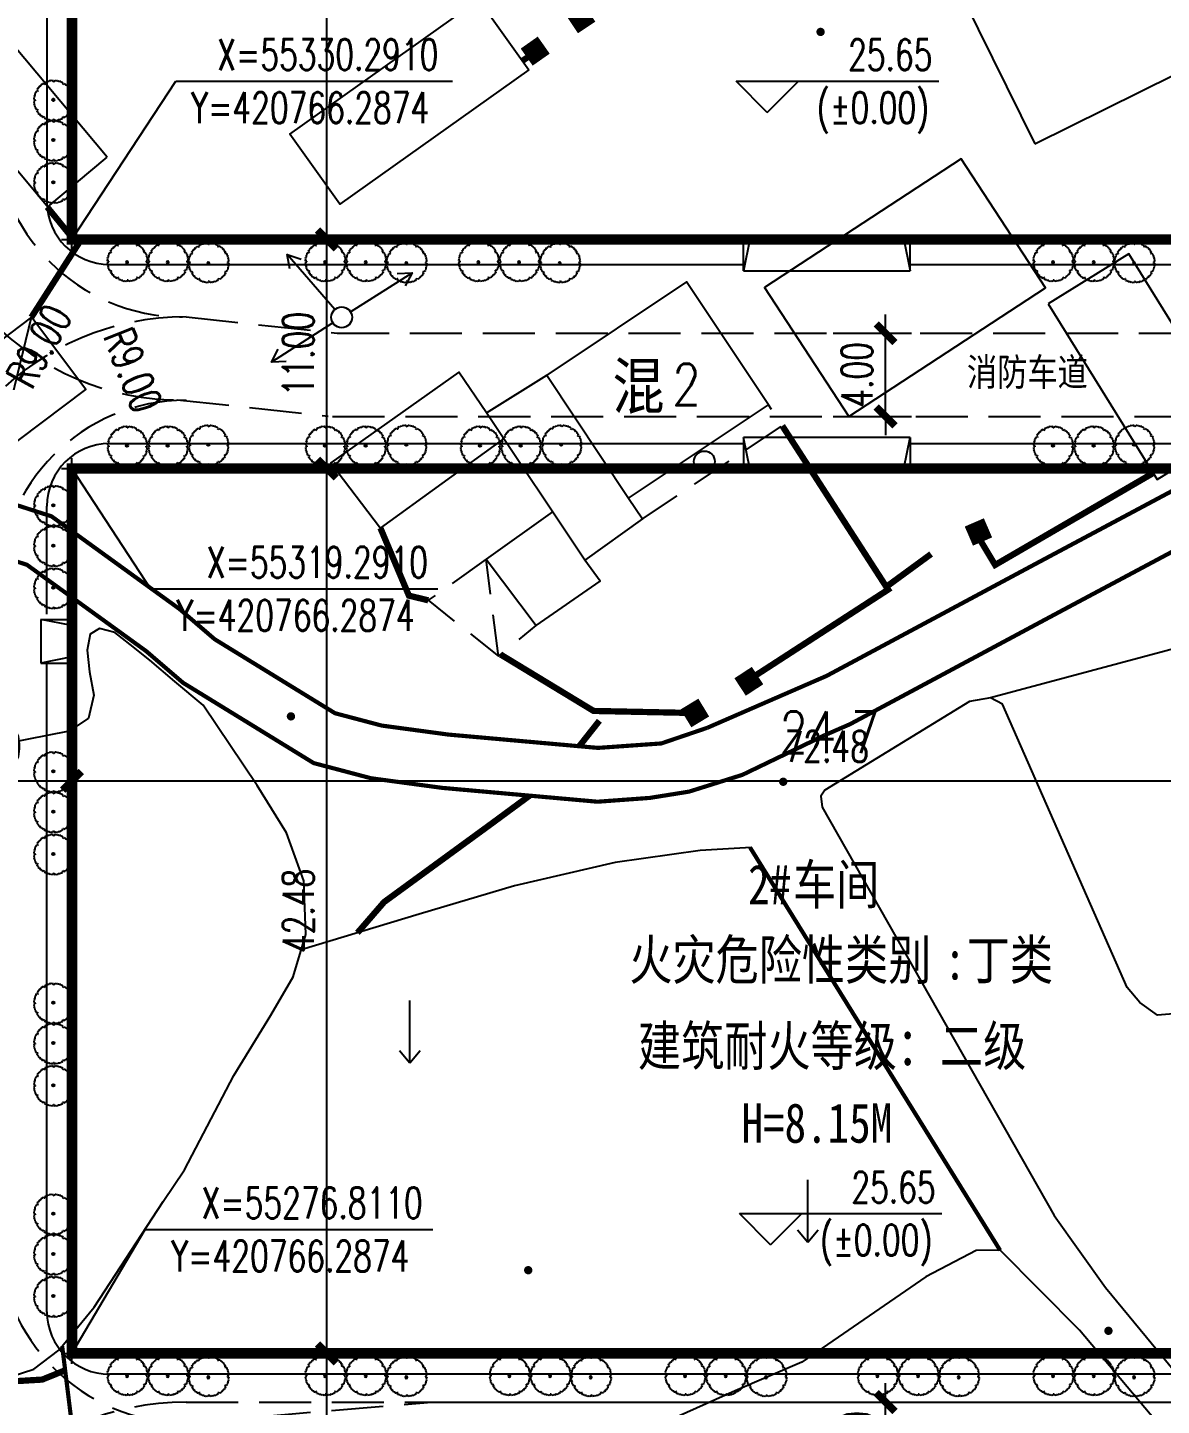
# Model space of a CAD drawing. Header units: millimetres. Extents: x 420716 to 421013, y 55190 to 55400.
# Drawn here: x 420764.2 to 420818.6, y 55274.3 to 55340.5 of the extents above; entities that cross this region are included whole.
import ezdxf
from ezdxf.enums import TextEntityAlignment as Align

# ---------------------------------------------------------------- set-up
doc = ezdxf.new("R2010")
doc.units = ezdxf.units.MM
for name, pattern in [('DASH', [0.35, 0.25, -0.1]), ('X2', [10, 8, -2]), ('X5', [3, 2, -1])]:
    doc.linetypes.add(name, pattern=pattern)
doc.layers.add('0 - 已设计道路边线', color=140, linetype='Continuous', lineweight=50)
for name, color, linetype in [('0 - 新建建筑', 7, 'Continuous'), ('0 - 消防车道', 40, 'Continuous'), ('0-建筑立面', 255, 'Continuous'), ('DIM_COOR', 171, 'Continuous'), ('DIM_ELEV', 171, 'Continuous'), ('LV', 3, 'Continuous'), ('PUB_DIM', 171, 'Continuous'), ('PUB_TEXT', 7, 'Continuous'), ('STAIR', 3, 'Continuous'), ('TREE', 74, 'Continuous'), ('地形图', 252, 'Continuous')]:
    doc.layers.add(name, color=color, linetype=linetype)
doc.styles.add('_TCH_DIM', font='SIMPLEX', dxfattribs={"bigfont": 'GBCBIG'})
doc.styles.add('_TCH_DIM_T3', font='SIMPLEX', dxfattribs={"width": 0.705882, "bigfont": 'GBCBIG'})
doc.styles.add('HZ', font='rs.shx', dxfattribs={"width": 0.8, "bigfont": 'hztxt.shx'})
doc.styles.add('HZTXT', font='TXT.shx', dxfattribs={"bigfont": 'HZTXT.shx'})
doc.styles.add('ROMANS', font='ROMANS.shx', dxfattribs={"width": 0.8})
doc.styles.get("Standard").update_dxf_attribs({"font": 'txt', "bigfont": 'gbcbig.shx'})
doc.styles.add('宋体', font='', dxfattribs={"width": 0.8})
doc.styles.get('宋体').set_extended_font_data('SimSun')
doc.linetypes.add('1161', pattern='A,0,[149,AAA.SHX,S=0.15,R=0,X=0,Y=0],-1.6', length=1.6)
doc.linetypes.add('443', pattern='A,9.4,[169,AAA.SHX,S=1,R=0,X=0,Y=0.15],0.6', length=10)
doc.dimstyles.new('_TCH_ARCH_M_M&&1', dxfattribs={"dimtxt": 1.4875, "dimasz": 0.9, "dimexe": 1.25, "dimexo": 1.5, "dimgap": 0.63125, "dimtad": 1, "dimzin": 0, "dimdsep": 46, "dimtxsty": '_TCH_DIM_T3', "dimblk": 'ARCHTICK', "dimcen": 0.09, "dimclrt": 7, "dimazin": 2, "dimtfac": 1, "dimtix": 1, "dimtmove": 2, "dimatfit": 3, "dimfxl": 0, "dimtolj": 1, "dimtzin": 0, "dimarcsym": 0})

# ---------------------------------------------------------------- blocks, each defined once
blk = doc.blocks.new('BRANCHD', base_point=(0.5, 0.5))
for p, q in [((0.951, 0.743), (0.931, 0.754)), ((0.962, 0.694), (0.951, 0.743)), ((0.974, 0.687), (0.962, 0.694)), ((0.97, 0.587), (0.994, 0.594)), ((0.97, 0.571), (0.97, 0.587)), ((1.008, 0.55), (0.97, 0.571)), ((0.987, 0.668), (0.974, 0.687)), ((0.982, 0.647), (0.987, 0.668)), ((0.997, 0.62), (0.982, 0.647)), ((0.994, 0.594), (0.997, 0.62)), ((0.998, 0.504), (1.008, 0.52)), ((1.008, 0.52), (1.008, 0.55))]:
    blk.add_line(p, q)
blk = doc.blocks.new('M_F16')
at = {"xscale": 1016, "yscale": 1016, "zscale": 1016}
for rotation in [120, 90, 59.99999999999999, 30, 150, 180, 330.0000000000001, 210, 300.0000000000001, 240, 270]:
    blk.add_blockref('BRANCHD', (3, 9), dxfattribs=dict(at, rotation=rotation))
blk.add_blockref('BRANCHD', (3, 9), dxfattribs=at)
at = {"width": 0.8, "flags": 9}
for tag in ['YSIZE', 'XSIZE']:
    blk.add_attdef(tag, (0, 0), '', height=0.2, dxfattribs=at)
blk = doc.blocks.new('SHU1')
at = {"layer": 'LV'}
for radius in [137, 92.1]:
    blk.add_circle((214, 644), radius, dxfattribs=at)
at = {"layer": 'LV', "xscale": 4.5, "yscale": 4.5, "zscale": 4.5}
blk.add_blockref('M_F16', (267, 678), dxfattribs=at)
blk = doc.blocks.new('gc170')
at = {"linetype": 'Continuous'}
blk.add_circle((0, 0), 0.5, dxfattribs=at)
blk = doc.blocks.new('gc002')
at = {"const_width": 1}
blk.add_lwpolyline([(-0.5, 0), (0.5, 0)], dxfattribs=at)
blk = doc.blocks.new('gc013b')
at = {"linetype": 'Continuous'}
blk.add_line((0.5, 0), (4, 0), dxfattribs=at)
at = {"linetype": 'Continuous', "flags": 128}
blk.add_lwpolyline([(3.388, 0.354), (4, 0), (3.388, -0.354)], dxfattribs=at)
blk = doc.blocks.new('gc120')
for p, q in [((0, 0), (0, 3)), ((-0.5, 0.6), (0, 0)), ((0, 0), (0.5, 0.6))]:
    blk.add_line(p, q)
blk = doc.blocks.new('GC200')
at = {"linetype": 'Continuous', "const_width": 0.2, "flags": 128}
blk.add_lwpolyline([(-0.1, 0, 1), (0.1, 0, 1)], format="xyb", close=True, dxfattribs=at)
blk = doc.blocks.new('DX')
at = {"layer": '地形图', "color": 250, "linetype": 'Continuous', "flags": 128}
for points in [[(420812.523, 55334.881), (420824.315, 55340.721), (420820.917, 55347.582), (420809.125, 55341.742), (420812.523, 55334.881)], [(420788.215, 55338.443), (420779.143, 55331.979), (420776.745, 55335.345), (420785.817, 55341.809), (420788.215, 55338.443)], [(420767.974, 55334.235), (420763.446, 55339.659), (420760.604, 55337.287), (420765.132, 55331.863), (420767.974, 55334.235)], [(420803.584, 55321.795), (420813.023, 55327.971), (420808.977, 55334.156), (420799.537, 55327.979), (420803.584, 55321.795)], [(420813.165, 55327.201), (420818.397, 55318.769), (420822.261, 55321.166), (420817.028, 55329.598), (420813.165, 55327.201)], [(420799.727, 55322.344), (420795.798, 55328.25), (420789.081, 55323.782), (420793.01, 55317.875), (420799.727, 55322.344)], [(420762.707, 55319.895), (420766.947, 55323.095), (420764.336, 55326.555), (420760.096, 55323.355), (420762.707, 55319.895)], [(420762.707, 55319.895), (420764.336, 55326.555)], [(420786.184, 55321.966), (420784.854, 55323.924), (420778.715, 55319.559), (420781.096, 55316.437), (420787.016, 55320.721)], [(420793.01, 55317.875), (420793.675, 55316.876), (420790.913, 55314.886), (420786.184, 55321.966), (420789.081, 55323.782)], [(420789.362, 55317.209), (420786.17, 55314.935), (420788.569, 55311.75), (420791.641, 55313.882), (420790.913, 55314.886)]]:
    blk.add_lwpolyline(points, dxfattribs=at)
at = {"layer": '地形图', "color": 250, "linetype": 'X2', "const_width": 0.2, "elevation": 24.92, "flags": 128}
for points in [[(420891.748, 55346.011), (420874.26, 55334.843), (420868.916, 55331.163), (420866.708, 55329.483), (420865.364, 55327.946), (420862.069, 55321.434), (420860.693, 55319.338), (420856.405, 55315.338), (420850.437, 55311.482), (420848.229, 55311.034), (420846.389, 55310.922), (420844.229, 55311.53), (420842.981, 55312.634), (420841.845, 55314.394), (420838.645, 55321.322), (420837.221, 55323.322), (420835.749, 55324.282), (420833.877, 55324.633), (420831.669, 55324.185), (420829.541, 55323.465), (420823.125, 55320.361), (420812.517, 55314.697), (420802.517, 55309.336), (420796.787, 55306.844)], [(420796.787, 55306.844), (420794.584, 55306.094), (420791.541, 55305.88), (420784.357, 55306.52), (420781.157, 55306.952), (420778.917, 55307.544), (420773.141, 55311.096), (420771.445, 55312.551), (420765.301, 55316.999), (420757.797, 55319.415), (420756.229, 55319.527), (420754.661, 55319.383), (420752.565, 55318.935), (420749.525, 55318.839), (420747.749, 55319.207), (420745.973, 55319.591), (420744.501, 55320.247), (420739.845, 55323.686), (420737.957, 55325.142), (420736.341, 55326.214), (420731.108, 55328.086), (420728.423, 55328.859)]]:
    blk.add_lwpolyline(points, dxfattribs=at)
at = {"layer": '地形图', "color": 250, "linetype": 'Continuous', "flags": 128}
for points, const_width, elevation in [([(420802.427, 55306.489), (420803.641, 55307.017), (420813.732, 55312.426), (420824.293, 55318.065), (420830.518, 55321.076), (420832.34, 55321.693), (420833.895, 55322.009), (420834.77, 55321.844), (420835.405, 55321.431), (420836.407, 55320.024), (420839.582, 55313.149), (420841.008, 55310.94), (420842.963, 55309.21), (420846.11, 55308.325), (420848.564, 55308.474), (420851.426, 55309.054), (420857.994, 55313.299), (420862.676, 55317.666), (420864.301, 55320.142), (420867.517, 55326.495), (420868.475, 55327.591), (420870.427, 55329.076), (420875.684, 55332.696), (420893.134, 55343.84)], 0.2, 25.973), ([(420728.423, 55293.078), (420733.481, 55298.182), (420742.96, 55307.662), (420746.732, 55311.544), (420749.39, 55313.959), (420750.766, 55314.871), (420751.966, 55315.623), (420756.366, 55316.935), (420757.303, 55316.868), (420764.121, 55314.673), (420769.847, 55310.527), (420771.617, 55309.008), (420777.891, 55305.151), (420780.653, 55304.421), (420784.07, 55303.96), (420791.52, 55303.296), (420794.03, 55303.479), (420795.914, 55303.78), (420798.475, 55304.586), (420802.427, 55306.489)], 0.2, 25.973), ([(420790.642, 55305.96), (420791.61, 55307.184)], 0.3, 25), ([(420779.993, 55297.001), (420781.274, 55298.48), (420786.362, 55302.192), (420788.257, 55303.587)], 0.3, 25), ([(420728.423, 55255.711), (420729.612, 55256.478), (420736.78, 55261.262), (420739.1, 55263.87), (420740.395, 55267.662), (420741.659, 55271.295), (420746.331, 55276.479), (420749.595, 55277.311), (420752.987, 55277.391), (420755.963, 55276.575), (420759.419, 55275.775), (420762.731, 55275.423), (420764.859, 55275.551), (420765.96, 55275.998)], 0.3, 25), ([(420765.816, 55277.157), (420766.618, 55270.669)], 0.2, 25.122)]:
    blk.add_lwpolyline(points, dxfattribs=dict(at, const_width=const_width, elevation=elevation))
at = {"layer": '地形图', "color": 250, "linetype": '443', "const_width": 0.3, "flags": 128}
for points, elevation in [([(420788.481, 55339.254), (420787.913, 55338.868)], 28.016), ([(420764.336, 55326.555), (420766.569, 55330.041), (420765.097, 55331.849)], 27.944), ([(420798.802, 55309.159), (420805.473, 55313.479), (420800.392, 55321.345)], 27.008), ([(420809.841, 55315.943), (420810.609, 55314.663), (420818.177, 55319.063)], 26.896), ([(420781.096, 55316.437), (420782.465, 55313.19), (420783.393, 55312.966)], 27.4), ([(420786.87, 55310.361), (420791.33, 55307.655), (420795.954, 55307.559)], 27.162)]:
    blk.add_lwpolyline(points, dxfattribs=dict(at, elevation=elevation))
at = {"layer": '地形图', "color": 250, "linetype": 'Continuous', "flags": 128}
for points, elevation in [([(420819.931, 55293.177), (420818.406, 55293.05), (420817.552, 55293.663), (420816.944, 55294.384), (420810.971, 55307.977), (420810.383, 55308.286), (420809.383, 55308.104), (420802.438, 55303.854), (420802.242, 55303.559), (420802.314, 55303.035), (420813.446, 55283.434), (420815.904, 55279.975), (420825.599, 55268.238)], 24.785), ([(420774.052, 55290.155), (420775.835, 55293.047), (420776.907, 55294.887), (420777.514, 55296.919), (420777.418, 55299.495), (420776.586, 55301.799), (420775.178, 55304.071), (420772.586, 55307.927), (420771.226, 55309.062), (420770.026, 55310.086), (420769.082, 55310.838), (420768.346, 55311.414), (420767.61, 55311.606), (420767.162, 55311.334), (420767.018, 55310.566), (420767.13, 55309.526), (420767.338, 55308.406), (420767.082, 55307.302), (420766.154, 55306.678), (420760.042, 55305.478)], 25.026), ([(420763.323, 55275.686), (420764.459, 55276.054), (420765.659, 55276.966), (420767.355, 55279.03), (420770.667, 55284.102), (420771.684, 55285.627), (420774.052, 55290.155)], 25.026), ([(420798.897, 55301.098), (420796.449, 55300.954), (420792.369, 55300.378), (420787.537, 55299.258), (420782.961, 55297.898), (420777.297, 55296.186)], 24.898), ([(420820.338, 55271.166), (420814.658, 55277.918), (420810.85, 55281.758), (420809.698, 55281.742), (420807.282, 55280.478), (420801.33, 55276.381), (420798.13, 55275.005), (420794.882, 55273.549)], 24.661)]:
    blk.add_lwpolyline(points, dxfattribs=dict(at, elevation=elevation))
at = {"layer": '地形图', "color": 250, "linetype": 'X5', "flags": 128}
blk.add_lwpolyline([(420793.675, 55316.876), (420800.392, 55321.344), (420799.727, 55322.344)], dxfattribs=at)
at = {"layer": '地形图', "color": 250, "linetype": '443', "const_width": 0.3, "flags": 128}
blk.add_lwpolyline([(420805.333, 55313.576), (420807.537, 55315.189)], dxfattribs=at)
at = {"layer": '地形图', "color": 250, "linetype": 'X5', "elevation": 27.638, "flags": 128}
for points in [[(420786.17, 55314.935), (420783.393, 55312.966), (420786.769, 55310.278), (420788.569, 55311.75)], [(420786.769, 55310.278), (420786.17, 55314.935)]]:
    blk.add_lwpolyline(points, dxfattribs=at)
at = {"layer": '地形图', "color": 250, "linetype": '1161', "flags": 128}
blk.add_lwpolyline([(420830.097, 55293.834), (420821.331, 55311.209), (420810.383, 55308.286)], dxfattribs=at)
at = {"layer": '地形图', "color": 250, "linetype": 'Continuous', "const_width": 0.2, "flags": 128}
blk.add_lwpolyline([(420810.85, 55281.758), (420798.847, 55301.095)], dxfattribs=at)
at = {"layer": '地形图', "color": 250}
for name, p, rotation in [('gc002', (420790.72, 55340.886), 303.7391567303591), ('gc002', (420788.528, 55339.334), 305.1115277309302), ('gc013b', (420779.234, 55326.553), 130.8913467322748), ('gc013b', (420779.234, 55326.553), 32.34458273273567), ('gc013b', (420779.234, 55326.553), 212.6110567330418), ('gc002', (420809.809, 55316.247), 23.36587373174093), ('gc002', (420798.785, 55309.078), 303.2147917316695), ('gc002', (420796.193, 55307.557), 31.29771473412735)]:
    blk.add_blockref(name, p, dxfattribs=dict(at, rotation=rotation))
at = {"layer": '地形图', "color": 250, "linetype": 'Continuous'}
for p in [(420802.23, 55340.257, 25.423), (420776.8, 55307.394, 25.142), (420800.437, 55304.254, 49.512), (420788.193, 55280.802, 24.722), (420816.052, 55277.893, 24.8)]:
    blk.add_blockref('GC200', p, dxfattribs=at)
at = {"layer": '地形图', "color": 250}
for name, p in [('gc170', (420779.234, 55326.553)), ('gc170', (420796.651, 55319.634)), ('gc120', (420782.506, 55290.758)), ('gc120', (420801.622, 55282.145))]:
    blk.add_blockref(name, p, dxfattribs=at)
at = {"layer": '地形图', "color": 250, "style": 'HZTXT'}
blk.add_text('混', height=2.5, dxfattribs=at).set_placement((420793.483, 55323.275), align=Align.MIDDLE)
at = {"layer": '地形图', "color": 250, "style": 'ROMANS', "width": 0.8}
blk.add_text('2', height=2, dxfattribs=at).set_placement((420795.106, 55322.328, 25.658))
at = {"layer": '地形图', "color": 250, "linetype": 'Continuous', "style": 'HZ', "width": 0.8}
blk.add_text('24.7', height=2, dxfattribs=at).set_placement((420802.649, 55306.635), align=Align.MIDDLE)
blk = doc.blocks.new('A$C18C27DA3')
at = {"layer": '0-建筑立面', "color": 6}
blk.add_lwpolyline([(73980, 1500), (1500, 1500), (1500, 43980), (73980, 43980)], close=True, dxfattribs=at)
at = {"layer": 'STAIR', "lineweight": -2}
for p, q in [((0, 36740), (0, 34640)), ((0, 36740), (1500, 36740)), ((1500, 36440), (0, 36740)), ((1500, 36740), (1500, 34640)), ((75480, 36740), (73980, 36740)), ((73980, 29740), (73980, 36740)), ((73980, 36440), (75480, 36740)), ((75480, 29740), (75480, 36740)), ((1500, 34940), (0, 34640)), ((0, 34640), (1500, 34640)), ((73980, 30040), (75480, 29740)), ((75480, 29740), (73980, 29740)), ((75480, 15740), (73980, 15740)), ((73980, 8740), (73980, 15740)), ((73980, 15440), (75480, 15740)), ((75480, 8740), (75480, 15740)), ((73980, 9040), (75480, 8740)), ((75480, 8740), (73980, 8740)), ((33740, 0), (33740, 1500)), ((33740, 1500), (41740, 1500)), ((34040, 1500), (33740, 0)), ((41440, 1500), (41740, 0)), ((41740, 0), (41740, 1500)), ((33740, 0), (41740, 0))]:
    blk.add_line(p, q, dxfattribs=at)
blk = doc.blocks.new('A$C3CD84E03')
at = {"layer": '0-建筑立面', "color": 6}
blk.add_lwpolyline([(1500, 42480), (73980, 42480), (73980, 0), (1500, 0)], close=True, dxfattribs=at)
at = {"layer": 'STAIR', "lineweight": -2}
for p, q in [((41740, 43980), (33740, 43980)), ((33740, 43980), (33740, 42480)), ((34040, 42480), (33740, 43980)), ((41440, 42480), (41740, 43980)), ((41740, 43980), (41740, 42480)), ((41740, 42480), (33740, 42480)), ((0, 35240), (0, 33140)), ((0, 35240), (1500, 35240)), ((1500, 34940), (0, 35240)), ((1500, 35240), (1500, 33140)), ((75480, 35240), (73980, 35240)), ((73980, 28240), (73980, 35240)), ((73980, 34940), (75480, 35240)), ((75480, 28240), (75480, 35240)), ((1500, 33440), (0, 33140)), ((0, 33140), (1500, 33140)), ((73980, 28540), (75480, 28240)), ((75480, 28240), (73980, 28240)), ((75480, 14240), (73980, 14240)), ((73980, 7240), (73980, 14240)), ((73980, 13940), (75480, 14240)), ((75480, 7240), (75480, 14240)), ((73980, 7540), (75480, 7240)), ((75480, 7240), (73980, 7240))]:
    blk.add_line(p, q, dxfattribs=at)
blk = doc.blocks.new('_ArchTick')
at = {"color": 0, "linetype": 'ByBlock', "const_width": 0.4}
blk.add_lwpolyline([(-0.5, -0.5), (0.5, 0.5)], dxfattribs=at)
blk = doc.blocks.new('*D86')
at = {"layer": 'Defpoints', "color": 0, "lineweight": -2}
for p in [(420801.329, 55325.791), (420805.35, 55325.791), (420801.329, 55321.791)]:
    blk.add_point(p, dxfattribs=at)
at = {"layer": 'PUB_DIM', "color": 0, "lineweight": -2}
for p, q in [((420805.35, 55325.791), (420805.35, 55326.691)), ((420802.829, 55325.791), (420806.6, 55325.791)), ((420805.35, 55321.791), (420805.35, 55325.791)), ((420802.829, 55321.791), (420806.6, 55321.791)), ((420805.35, 55321.791), (420805.35, 55320.891))]:
    blk.add_line(p, q, dxfattribs=at)
at = {"layer": 'PUB_DIM', "color": 0, "lineweight": -2, "xscale": 0.9, "yscale": 0.9, "zscale": 0.9}
for p, rotation in [((420805.35, 55325.791), 270), ((420805.35, 55321.791), 90)]:
    blk.add_blockref('_ArchTick', p, dxfattribs=dict(at, rotation=rotation))
at = {"layer": 'PUB_DIM', "color": 7, "lineweight": -2, "insert": (420803.975, 55323.791), "char_height": 1.4875, "attachment_point": 5, "rotation": 90, "style": '_TCH_DIM_T3'}
blk.add_mtext('\\A1;4.00', dxfattribs=at)
blk = doc.blocks.new('*D87')
at = {"layer": 'Defpoints', "color": 0, "lineweight": -2}
for p in [(420801.329, 55274.473), (420805.35, 55274.473), (420801.329, 55270.473)]:
    blk.add_point(p, dxfattribs=at)
at = {"layer": 'PUB_DIM', "color": 0, "lineweight": -2}
for p, q in [((420805.35, 55274.473), (420805.35, 55275.373)), ((420802.829, 55274.473), (420806.6, 55274.473)), ((420805.35, 55270.473), (420805.35, 55274.473)), ((420802.829, 55270.473), (420806.6, 55270.473)), ((420805.35, 55270.473), (420805.35, 55269.573))]:
    blk.add_line(p, q, dxfattribs=at)
at = {"layer": 'PUB_DIM', "color": 0, "lineweight": -2, "xscale": 0.9, "yscale": 0.9, "zscale": 0.9}
for p, rotation in [((420805.35, 55274.473), 270), ((420805.35, 55270.473), 90)]:
    blk.add_blockref('_ArchTick', p, dxfattribs=dict(at, rotation=rotation))
at = {"layer": 'PUB_DIM', "color": 7, "lineweight": -2, "insert": (420803.975, 55272.473), "char_height": 1.4875, "attachment_point": 5, "rotation": 90, "style": '_TCH_DIM_T3'}
blk.add_mtext('\\A1;4.00', dxfattribs=at)
blk = doc.blocks.new('*D62')
at = {"layer": 'Defpoints', "color": 0, "lineweight": -2}
for p in [(420758.287, 55307.75), (420766.287, 55307.75), (420766.287, 55304.301)]:
    blk.add_point(p, dxfattribs=at)
at = {"layer": 'PUB_DIM', "color": 0, "lineweight": -2}
for p, q in [((420758.287, 55306.25), (420758.287, 55303.051)), ((420766.287, 55306.25), (420766.287, 55303.051)), ((420758.287, 55304.301), (420766.287, 55304.301))]:
    blk.add_line(p, q, dxfattribs=at)
at = {"layer": 'PUB_DIM', "color": 0, "lineweight": -2, "xscale": 0.9, "yscale": 0.9, "zscale": 0.9, "rotation": 180}
blk.add_blockref('_ArchTick', (420758.287, 55304.301), dxfattribs=at)
at = {"layer": 'PUB_DIM', "color": 0, "lineweight": -2, "xscale": 0.9, "yscale": 0.9, "zscale": 0.9}
blk.add_blockref('_ArchTick', (420766.287, 55304.301), dxfattribs=at)
at = {"layer": 'PUB_DIM', "color": 7, "insert": (420762.287, 55305.951), "char_height": 1.4875, "attachment_point": 5, "style": '_TCH_DIM_T3'}
blk.add_mtext('\\A1;8.00', dxfattribs=at)
blk = doc.blocks.new('*D63')
at = {"layer": 'Defpoints', "color": 0, "lineweight": -2}
for p in [(420766.287, 55307.75), (420838.767, 55307.75), (420838.767, 55304.301)]:
    blk.add_point(p, dxfattribs=at)
at = {"layer": 'PUB_DIM', "color": 0, "lineweight": -2}
for p, q in [((420766.287, 55306.25), (420766.287, 55303.051)), ((420838.767, 55306.25), (420838.767, 55303.051)), ((420766.287, 55304.301), (420838.767, 55304.301))]:
    blk.add_line(p, q, dxfattribs=at)
at = {"layer": 'PUB_DIM', "color": 0, "lineweight": -2, "xscale": 0.9, "yscale": 0.9, "zscale": 0.9, "rotation": 180}
blk.add_blockref('_ArchTick', (420766.287, 55304.301), dxfattribs=at)
at = {"layer": 'PUB_DIM', "color": 0, "lineweight": -2, "xscale": 0.9, "yscale": 0.9, "zscale": 0.9}
blk.add_blockref('_ArchTick', (420838.767, 55304.301), dxfattribs=at)
at = {"layer": 'PUB_DIM', "color": 7, "insert": (420802.527, 55305.951), "char_height": 1.4875, "attachment_point": 5, "style": '_TCH_DIM_T3'}
blk.add_mtext('\\A1;72.48', dxfattribs=at)
blk = doc.blocks.new('*D66')
at = {"layer": 'Defpoints', "color": 0, "lineweight": -2}
for p in [(420770.769, 55372.771), (420778.528, 55372.771), (420770.769, 55330.291)]:
    blk.add_point(p, dxfattribs=at)
at = {"layer": 'PUB_DIM', "color": 0, "lineweight": -2}
for p, q in [((420772.269, 55372.771), (420779.778, 55372.771)), ((420778.528, 55330.291), (420778.528, 55372.771)), ((420772.269, 55330.291), (420779.778, 55330.291))]:
    blk.add_line(p, q, dxfattribs=at)
at = {"layer": 'PUB_DIM', "color": 0, "lineweight": -2, "xscale": 0.9, "yscale": 0.9, "zscale": 0.9}
for p, rotation in [((420778.528, 55372.771), 90), ((420778.528, 55330.291), 270)]:
    blk.add_blockref('_ArchTick', p, dxfattribs=dict(at, rotation=rotation))
at = {"layer": 'PUB_DIM', "color": 7, "insert": (420777.153, 55351.531), "char_height": 1.4875, "attachment_point": 5, "rotation": 90, "style": '_TCH_DIM_T3'}
blk.add_mtext('\\A1;42.48', dxfattribs=at)
blk = doc.blocks.new('*D67')
at = {"layer": 'Defpoints', "color": 0, "lineweight": -2}
for p in [(420770.769, 55330.291), (420778.528, 55330.291), (420770.769, 55319.291)]:
    blk.add_point(p, dxfattribs=at)
at = {"layer": 'PUB_DIM', "color": 0, "lineweight": -2}
for p, q in [((420772.269, 55330.291), (420779.778, 55330.291)), ((420778.528, 55319.291), (420778.528, 55330.291)), ((420772.269, 55319.291), (420779.778, 55319.291))]:
    blk.add_line(p, q, dxfattribs=at)
at = {"layer": 'PUB_DIM', "color": 0, "lineweight": -2, "xscale": 0.9, "yscale": 0.9, "zscale": 0.9}
for p, rotation in [((420778.528, 55330.291), 90), ((420778.528, 55319.291), 270)]:
    blk.add_blockref('_ArchTick', p, dxfattribs=dict(at, rotation=rotation))
at = {"layer": 'PUB_DIM', "color": 7, "insert": (420777.153, 55324.791), "char_height": 1.4875, "attachment_point": 5, "rotation": 90, "style": '_TCH_DIM_T3'}
blk.add_mtext('\\A1;11.00', dxfattribs=at)
blk = doc.blocks.new('*D68')
at = {"layer": 'Defpoints', "color": 0, "lineweight": -2}
for p in [(420770.769, 55319.291), (420778.528, 55319.291), (420770.769, 55276.811)]:
    blk.add_point(p, dxfattribs=at)
at = {"layer": 'PUB_DIM', "color": 0, "lineweight": -2}
for p, q in [((420772.269, 55319.291), (420779.778, 55319.291)), ((420778.528, 55276.811), (420778.528, 55319.291)), ((420772.269, 55276.811), (420779.778, 55276.811))]:
    blk.add_line(p, q, dxfattribs=at)
at = {"layer": 'PUB_DIM', "color": 0, "lineweight": -2, "xscale": 0.9, "yscale": 0.9, "zscale": 0.9}
for p, rotation in [((420778.528, 55319.291), 90), ((420778.528, 55276.811), 270)]:
    blk.add_blockref('_ArchTick', p, dxfattribs=dict(at, rotation=rotation))
at = {"layer": 'PUB_DIM', "color": 7, "insert": (420777.153, 55298.051), "char_height": 1.4875, "attachment_point": 5, "rotation": 90, "style": '_TCH_DIM_T3'}
blk.add_mtext('\\A1;42.48', dxfattribs=at)
blk = doc.blocks.new('*D69')
at = {"layer": 'Defpoints', "color": 0, "lineweight": -2}
for p in [(420770.769, 55276.811), (420778.528, 55276.811), (420770.769, 55266.311)]:
    blk.add_point(p, dxfattribs=at)
at = {"layer": 'PUB_DIM', "color": 0, "lineweight": -2}
for p, q in [((420772.269, 55276.811), (420779.778, 55276.811)), ((420778.528, 55266.311), (420778.528, 55276.811)), ((420772.269, 55266.311), (420779.778, 55266.311))]:
    blk.add_line(p, q, dxfattribs=at)
at = {"layer": 'PUB_DIM', "color": 0, "lineweight": -2, "xscale": 0.9, "yscale": 0.9, "zscale": 0.9}
for p, rotation in [((420778.528, 55276.811), 90), ((420778.528, 55266.311), 270)]:
    blk.add_blockref('_ArchTick', p, dxfattribs=dict(at, rotation=rotation))
at = {"layer": 'PUB_DIM', "color": 7, "insert": (420777.153, 55271.561), "char_height": 1.4875, "attachment_point": 5, "rotation": 90, "style": '_TCH_DIM_T3'}
blk.add_mtext('\\A1;10.50', dxfattribs=at)
blk = doc.blocks.new('rqwr')
at = {"layer": '0 - 消防车道', "linetype": 'DASH', "ltscale": 10}
for p, q in [((420771.767, 55326.575), (420779.012, 55325.791)), ((420779.012, 55325.791), (420833.787, 55325.791)), ((420771.337, 55322.598), (420778.582, 55321.814)), ((420778.796, 55321.791), (420833.787, 55321.791)), ((420771.767, 55274.473), (420833.787, 55274.473)), ((420771.767, 55273.473), (420783.544, 55274.473)), ((420783.544, 55274.473), (420833.787, 55274.473))]:
    blk.add_line(p, q, dxfattribs=at)
for centre, radius, start, end in [((420771.587, 55335.575), 13, 180, 270), ((420771.587, 55335.575), 9, 180, 270), ((420771.767, 55313.575), 13, 90, 180), ((420771.767, 55313.575), 9, 90, 180), ((420771.767, 55282.473), 13, 180, 270), ((420771.767, 55282.473), 9, 180, 270), ((420771.767, 55261.473), 13, 90, 180)]:
    blk.add_arc(centre, radius, start, end, dxfattribs=at)
at = {"layer": 'PUB_DIM', "lineweight": -2}
for points in [[(420764.674, 55322.28, 0, 0, 0), (420766.751, 55326.038, 0.33, 0, 0), (420767.234, 55326.914, 0, 0, 0)], [(420766.994, 55325.883, 0, 0, 0), (420768.096, 55323.093, 0.33, 0, 0), (420768.463, 55322.162, 0, 0, 0)]]:
    blk.add_lwpolyline(points, format="xyseb", dxfattribs=at)
at = {"layer": 'PUB_DIM', "color": 7, "lineweight": -2, "style": '_TCH_DIM', "width": 0.705882}
for rotation, p in [(61.07449, (420764.363, 55323.023)), (291.54043, (420767.765, 55325.65))]:
    blk.add_text('R9.00', height=1.4875, rotation=rotation, dxfattribs=at).set_placement(p)
at = {"layer": 'PUB_TEXT', "lineweight": -2, "style": '宋体', "width": 0.8}
blk.add_text('消防车道', height=1.3291, dxfattribs=at).set_placement((420809.259, 55323.263))
at = {"layer": 'PUB_DIM', "lineweight": -2}
for p1, p2, picture, middle in [((420801.329, 55321.791), (420801.329, 55325.791), '*D86', (420803.975, 55323.791)), ((420801.329, 55270.473), (420801.329, 55274.473), '*D87', (420803.975, 55272.473))]:
    dim = blk.add_aligned_dim(p1=p1, p2=p2, distance=-4.021, dimstyle='_TCH_ARCH_M_M&&1', dxfattribs=at)
    dim.commit()
    dim.dimension.update_dxf_attribs({"geometry": picture, "text_midpoint": middle})

msp = doc.modelspace()

# ---------------------------------------------------------------- linework, layer by layer
at = {"layer": '0 - 已设计道路边线', "color": 3, "lineweight": -2}
for p, q in [((420765.087, 55363.431), (420765.087, 55332.091)), ((420768.087, 55329.091), (420798.527, 55329.091)), ((420806.527, 55329.091), (420837.067, 55329.091)), ((420768.087, 55320.491), (420798.527, 55320.491)), ((420806.527, 55320.491), (420837.067, 55320.491)), ((420765.087, 55312.303), (420765.087, 55317.491)), ((420765.087, 55278.811), (420765.087, 55309.951)), ((420837.067, 55275.811), (420768.087, 55275.811))]:
    msp.add_line(p, q, dxfattribs=at)
for centre, start, end in [((420768.087, 55332.091), 180, 270), ((420768.087, 55317.491), 90, 180), ((420768.087, 55278.811), 180, 270)]:
    msp.add_arc(centre, 3, start, end, dxfattribs=at)
at = {"layer": '0 - 新建建筑', "const_width": 0.5}
for points in [[(420766.287, 55330.291), (420766.287, 55372.771), (420838.767, 55372.771), (420838.767, 55330.291)], [(420766.287, 55276.811), (420766.287, 55319.291), (420838.767, 55319.291), (420838.767, 55276.811)]]:
    msp.add_lwpolyline(points, close=True, dxfattribs=at)
at = {"layer": 'DIM_COOR', "color": 3, "lineweight": -2}
for p, q in [((420766.287, 55330.291), (420771.266, 55337.892)), ((420771.266, 55337.892), (420784.56, 55337.892)), ((420766.287, 55329.791), (420766.287, 55330.791)), ((420765.787, 55330.291), (420766.787, 55330.291)), ((420765.787, 55319.291), (420766.787, 55319.291)), ((420766.287, 55318.791), (420766.287, 55319.791)), ((420766.287, 55319.291), (420770.053, 55313.516)), ((420770.053, 55313.516), (420783.858, 55313.516)), ((420766.287, 55276.811), (420769.802, 55282.757)), ((420769.802, 55282.757), (420783.607, 55282.757)), ((420766.287, 55276.311), (420766.287, 55277.311)), ((420765.787, 55276.811), (420766.787, 55276.811))]:
    msp.add_line(p, q, dxfattribs=at)
at = {"layer": 'DIM_ELEV', "lineweight": -2}
for p, q in [((420799.673, 55336.389), (420798.173, 55337.889)), ((420798.173, 55337.889), (420807.9, 55337.889)), ((420799.673, 55336.389), (420801.173, 55337.889)), ((420799.829, 55282.02), (420798.329, 55283.52)), ((420798.329, 55283.52), (420808.057, 55283.52)), ((420799.829, 55282.02), (420801.329, 55283.52))]:
    msp.add_line(p, q, dxfattribs=at)

# ---------------------------------------------------------------- block references
at = {"layer": '0-建筑立面', "xscale": 0.001, "yscale": 0.001, "zscale": 0.001}
for name, p in [('A$C18C27DA3', (420764.787, 55328.791)), ('A$C3CD84E03', (420764.787, 55276.811))]:
    msp.add_blockref(name, p, dxfattribs=at)
at = {"layer": 'Defpoints', "lineweight": -2}
msp.add_blockref('rqwr', (0, 0), dxfattribs=at)
at = {"layer": 'TREE', "extrusion": (0, 0, -1)}
for p, xscale, yscale, zscale, rotation in [((-420765.138, 55337.126), -0.0004110838609215419, 0.0004110836464220474, -0.0004110838609215419, 99.48893673752902), ((-420765.138, 55335.191), -0.0004110838609215419, 0.0004110836464220474, -0.0004110838609215419, 99.48893673752902), ((-420765.138, 55333.167), -0.0004110838609215419, 0.0004110836464220474, -0.0004110838609215419, 99.48893673752902), ((-420768.679, 55329.068), 0.0004110838609215419, 0.0004110838609215419, -0.0004110837350400002, 80.51106326247098), ((-420770.636, 55329.068), 0.0004110838609215419, 0.0004110838609215419, -0.0004110837350400002, 80.51106326247098), ((-420772.58, 55329.013), 0.0004110838609215419, 0.0004110838609215419, -0.0004110837350400002, 80.51106326247098), ((-420778.186, 55329.068), 0.0004110838609215419, 0.0004110838609215419, -0.0004110837350400002, 80.51106326247098), ((-420780.143, 55329.068), 0.0004110838609215419, 0.0004110838609215419, -0.0004110837350400002, 80.51106326247098), ((-420782.087, 55329.013), 0.0004110838609215419, 0.0004110838609215419, -0.0004110837350400002, 80.51106326247098), ((-420785.553, 55329.068), 0.0004110838609215419, 0.0004110838609215419, -0.0004110837350400002, 80.51106326247098), ((-420787.51, 55329.068), 0.0004110838609215419, 0.0004110838609215419, -0.0004110837350400002, 80.51106326247098), ((-420789.454, 55329.013), 0.0004110838609215419, 0.0004110838609215419, -0.0004110837350400002, 80.51106326247098), ((-420813.136, 55329.068), 0.0004110838609215419, 0.0004110838609215419, -0.0004110837350400002, 80.51106326247098), ((-420815.094, 55329.068), 0.0004110838609215419, 0.0004110838609215419, -0.0004110837350400002, 80.51106326247098), ((-420817.038, 55329.013), 0.0004110838609215419, 0.0004110838609215419, -0.0004110837350400002, 80.51106326247098), ((-420768.679, 55320.514), -0.0004110838609215419, 0.0004110836464220474, -0.0004110838609215419, 99.48893673752902), ((-420770.636, 55320.514), -0.0004110838609215419, 0.0004110836464220474, -0.0004110838609215419, 99.48893673752902), ((-420772.58, 55320.569), -0.0004110838609215419, 0.0004110836464220474, -0.0004110838609215419, 99.48893673752902), ((-420778.186, 55320.514), -0.0004110838609215419, 0.0004110836464220474, -0.0004110838609215419, 99.48893673752902), ((-420780.143, 55320.514), -0.0004110838609215419, 0.0004110836464220474, -0.0004110838609215419, 99.48893673752902), ((-420782.087, 55320.569), -0.0004110838609215419, 0.0004110836464220474, -0.0004110838609215419, 99.48893673752902), ((-420785.627, 55320.514), -0.0004110838609215419, 0.0004110836464220474, -0.0004110838609215419, 99.48893673752902), ((-420787.584, 55320.514), -0.0004110838609215419, 0.0004110836464220474, -0.0004110838609215419, 99.48893673752902), ((-420789.528, 55320.569), -0.0004110838609215419, 0.0004110836464220474, -0.0004110838609215419, 99.48893673752902), ((-420813.136, 55320.514), -0.0004110838609215419, 0.0004110836464220474, -0.0004110838609215419, 99.48893673752902), ((-420815.094, 55320.514), -0.0004110838609215419, 0.0004110836464220474, -0.0004110838609215419, 99.48893673752902), ((-420817.038, 55320.569), -0.0004110838609215419, 0.0004110836464220474, -0.0004110838609215419, 99.48893673752902), ((-420765.138, 55317.659), -0.0004110838609215419, 0.0004110836464220474, -0.0004110838609215419, 99.48893673752902), ((-420765.138, 55315.724), -0.0004110838609215419, 0.0004110836464220474, -0.0004110838609215419, 99.48893673752902), ((-420765.138, 55313.699), -0.0004110838609215419, 0.0004110836464220474, -0.0004110838609215419, 99.48893673752902), ((-420765.138, 55304.882), -0.0004110838609215419, 0.0004110836464220474, -0.0004110838609215419, 99.48893673752902), ((-420765.138, 55302.947), -0.0004110838609215419, 0.0004110836464220474, -0.0004110838609215419, 99.48893673752902), ((-420765.138, 55300.922), -0.0004110838609215419, 0.0004110836464220474, -0.0004110838609215419, 99.48893673752902), ((-420765.138, 55293.773), -0.0004110838609215419, 0.0004110836464220474, -0.0004110838609215419, 99.48893673752902), ((-420765.138, 55291.838), -0.0004110838609215419, 0.0004110836464220474, -0.0004110838609215419, 99.48893673752902), ((-420765.138, 55289.814), -0.0004110838609215419, 0.0004110836464220474, -0.0004110838609215419, 99.48893673752902), ((-420765.138, 55283.646), -0.0004110838609215419, 0.0004110836464220474, -0.0004110838609215419, 99.48893673752902), ((-420765.138, 55281.711), -0.0004110838609215419, 0.0004110836464220474, -0.0004110838609215419, 99.48893673752902), ((-420765.138, 55279.687), -0.0004110838609215419, 0.0004110836464220474, -0.0004110838609215419, 99.48893673752902), ((-420768.679, 55275.588), 0.0004110838609215419, 0.0004110838609215419, -0.0004110837350400002, 80.51106326247098), ((-420770.636, 55275.588), 0.0004110838609215419, 0.0004110838609215419, -0.0004110837350400002, 80.51106326247098), ((-420772.58, 55275.533), 0.0004110838609215419, 0.0004110838609215419, -0.0004110837350400002, 80.51106326247098), ((-420778.186, 55275.588), 0.0004110838609215419, 0.0004110838609215419, -0.0004110837350400002, 80.51106326247098), ((-420780.143, 55275.588), 0.0004110838609215419, 0.0004110838609215419, -0.0004110837350400002, 80.51106326247098), ((-420782.087, 55275.533), 0.0004110838609215419, 0.0004110838609215419, -0.0004110837350400002, 80.51106326247098), ((-420787.04, 55275.588), 0.0004110838609215419, 0.0004110838609215419, -0.0004110837350400002, 80.51106326247098), ((-420788.997, 55275.588), 0.0004110838609215419, 0.0004110838609215419, -0.0004110837350400002, 80.51106326247098), ((-420790.941, 55275.533), 0.0004110838609215419, 0.0004110838609215419, -0.0004110837350400002, 80.51106326247098), ((-420795.467, 55275.588), 0.0004110838609215419, 0.0004110838609215419, -0.0004110837350400002, 80.51106326247098), ((-420797.425, 55275.588), 0.0004110838609215419, 0.0004110838609215419, -0.0004110837350400002, 80.51106326247098), ((-420799.369, 55275.533), 0.0004110838609215419, 0.0004110838609215419, -0.0004110837350400002, 80.51106326247098), ((-420804.709, 55275.588), 0.0004110838609215419, 0.0004110838609215419, -0.0004110837350400002, 80.51106326247098), ((-420806.666, 55275.588), 0.0004110838609215419, 0.0004110838609215419, -0.0004110837350400002, 80.51106326247098), ((-420808.61, 55275.533), 0.0004110838609215419, 0.0004110838609215419, -0.0004110837350400002, 80.51106326247098), ((-420813.136, 55275.588), 0.0004110838609215419, 0.0004110838609215419, -0.0004110837350400002, 80.51106326247098), ((-420815.094, 55275.588), 0.0004110838609215419, 0.0004110838609215419, -0.0004110837350400002, 80.51106326247098), ((-420817.038, 55275.533), 0.0004110838609215419, 0.0004110838609215419, -0.0004110837350400002, 80.51106326247098)]:
    msp.add_blockref('SHU1', p, dxfattribs=dict(at, xscale=xscale, yscale=yscale, zscale=zscale, rotation=rotation))
at = {"layer": '地形图', "lineweight": -2}
msp.add_blockref('DX', (0, 0), dxfattribs=at)

# ---------------------------------------------------------------- texts
at = {"layer": 'PUB_TEXT', "lineweight": -2}
for s, height, style, width, p in [('X=55330.2910', 1.4875, '_TCH_DIM', 0.705882, (420773.26, 55338.425)), ('25.65', 1.4875, '_TCH_DIM', 0.705882, (420803.55, 55338.414)), ('Y=420766.2874', 1.4875, '_TCH_DIM', 0.705882, (420772.01, 55335.871)), ('(%%P0.00)', 1.4875, '_TCH_DIM', 0.705882, (420802.05, 55335.876)), ('X=55319.2910', 1.4875, '_TCH_DIM', 0.705882, (420772.758, 55314.05)), ('Y=420766.2874', 1.4875, '_TCH_DIM', 0.705882, (420771.308, 55311.496)), ('2#', 1.8987, '宋体', 0.8, (420798.749, 55298.374)), ('车间', 1.8987, '宋体', 0.8, (420800.909, 55298.374)), ('火灾危险性类别', 1.8987, '宋体', 0.8, (420793.044, 55294.759)), ('丁类', 1.8987, '宋体', 0.8, (420809.247, 55294.759)), (':', 1.899, '宋体', 0.8, (420808.166, 55294.759)), ('建筑耐火等级：二级', 1.8987, '宋体', 0.8, (420793.462, 55290.623)), ('H=8.15M', 1.8987, '宋体', 0.8, (420798.435, 55286.922)), ('25.65', 1.4875, '_TCH_DIM', 0.705882, (420803.707, 55284.045)), ('X=55276.8110', 1.4875, '_TCH_DIM', 0.705882, (420772.507, 55283.29)), ('(%%P0.00)', 1.4875, '_TCH_DIM', 0.705882, (420802.207, 55281.507)), ('Y=420766.2874', 1.4875, '_TCH_DIM', 0.705882, (420771.057, 55280.736))]:
    msp.add_text(s, height=height, dxfattribs=dict(at, style=style, width=width)).set_placement(p)

# ---------------------------------------------------------------- dimensions: what is measured, and where the dimension line sits
at = {"layer": 'PUB_DIM'}
for p1, p2, picture, middle in [((420770.769, 55330.291), (420770.769, 55372.771), '*D66', (420777.153, 55351.531)), ((420770.769, 55319.291), (420770.769, 55330.291), '*D67', (420777.153, 55324.791)), ((420770.769, 55276.811), (420770.769, 55319.291), '*D68', (420777.153, 55298.051)), ((420770.769, 55266.311), (420770.769, 55276.811), '*D69', (420777.153, 55271.561))]:
    dim = msp.add_aligned_dim(p1=p1, p2=p2, distance=-7.759, dimstyle='_TCH_ARCH_M_M&&1', dxfattribs=at)
    dim.commit()
    dim.dimension.update_dxf_attribs({"geometry": picture, "text_midpoint": middle})
for base, p1, p2, picture, middle in [((420766.287, 55304.301), (420758.287, 55307.75), (420766.287, 55307.75), '*D62', (420762.287, 55305.951)), ((420838.767, 55304.301), (420766.287, 55307.75), (420838.767, 55307.75), '*D63', (420802.527, 55305.951))]:
    dim = msp.add_linear_dim(base=base, p1=p1, p2=p2, angle=0, dimstyle='_TCH_ARCH_M_M&&1', override={"dimgap": 0}, dxfattribs=at)
    dim.commit()
    dim.dimension.update_dxf_attribs({"geometry": picture, "text_midpoint": middle, "dimtype": 161})

doc.saveas('drawing.dxf')
